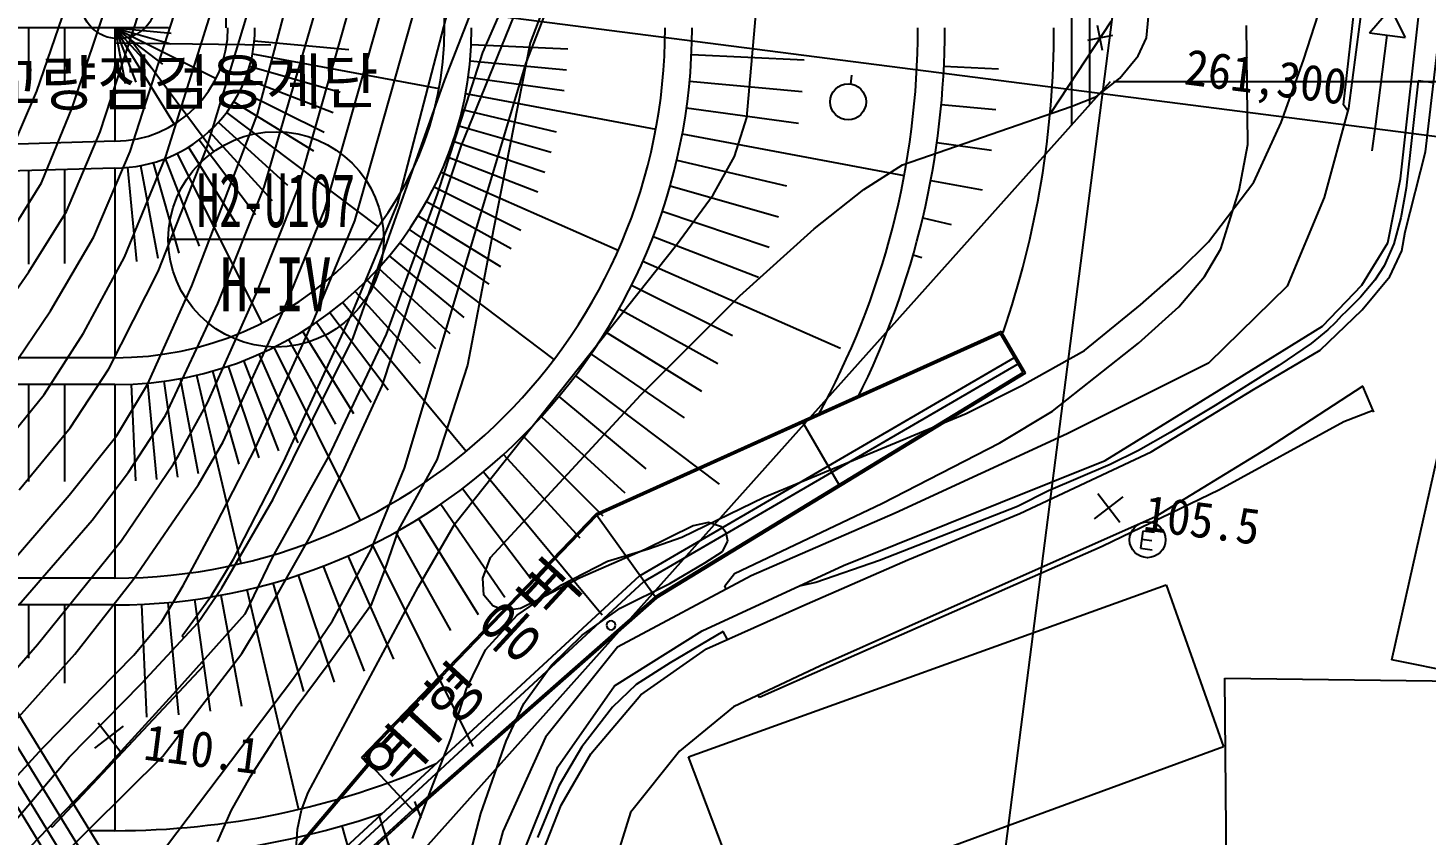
# Model space of a CAD drawing. Header units: millimetres. Extents: x 2406 to 3202, y 1103 to 1810.
# Drawn here: x 3002 to 3079.9, y 1422.8 to 1467.8 of the extents above; entities that cross this region are included whole.
import ezdxf
from ezdxf.enums import TextEntityAlignment as Align
from ezdxf.xclip import XClip

# ---------------------------------------------------------------- set-up
doc = ezdxf.new("R2010")
doc.units = ezdxf.units.MM
doc.header["$LTSCALE"] = 10
doc.header["$MEASUREMENT"] = 0
doc.header["$XCLIPFRAME"] = 2
doc.layers.add('TN-MANH', color=4, linetype='Continuous')
doc.layers.add('TZ-BASE', color=253, linetype='Continuous')
doc.styles.add('HANA', font='GulimChe.ttf')
doc.styles.get("Standard").update_dxf_attribs({"font": 'GulimChe.ttf'})

# ---------------------------------------------------------------- blocks, each defined once
blk = doc.blocks.new('JD-FHFJ6')
at = {"layer": 'TZ-BASE'}
for p, q in [((531.752, -322.532), (599.193, 202.297)), ((280, 26.854), (700, -27.117)), ((515.984, -12.786, 119), (525.915, 17.642, 119)), ((514.438, -11.453, 120), (523.19, 14.955, 120)), ((517.663, -13.883, 118), (526.47, 13.604, 118)), ((519.655, -14.168, 117), (528.233, 13.302, 117)), ((521.955, -13.625, 116), (529.596, 11.68, 116)), ((512.472, -10.531, 121), (519.334, 9.66, 121)), ((570.118, -12.378), (570.118, 7.149)), ((571.118, -11.259), (571.118, 7.296)), ((588.428, -15.412, 103.151), (590.924, 7.08, 103.151)), ((523, 7), (523, -7)), ((535.18, -7), (535.18, 7)), ((552.018, -11.992, 107), (553.503, 5.191, 107)), ((585.25, -11.289, 104), (587.109, 5.316, 104)), ((535.187, -9.895, 151.222), (539.627, 1.528, 151.222)), ((524.76, -11.805, 115), (527.623, -0.929, 115)), ((540.303, -1.488, 110.035), (537.286, -8.37, 110.035)), ((525.129, -15.869, 114), (529.281, -1.582, 114)), ((527.006, -15.992, 113), (531.095, -1.609, 113)), ((528.498, -17.121, 112), (532.708, -2.339, 112)), ((530.183, -17.747, 111), (534.319, -3.089, 111)), ((532.581, -16.758, 110), (536.08, -3.262, 110)), ((536.107, -13.58, 109), (539.792, -4.492, 109)), ((539.725, -8.936, 108), (541.444, -4.503, 108)), ((586.427, -4.484, 105.846), (585.533, -11.475, 105.846)), ((540.931, -5.225, 108.047), (539.938, -7.825, 108.047)), ((574.273, -7.546, 106), (574.439, -5.785, 106)), ((583.01, -8.804, 108.047), (584.057, -5.587, 108.047)), ((586.689, -7.272), (587.872, -5.912)), ((587.872, -5.912), (588.673, -7.527)), ((519.8, -7), (453.071, -7)), ((512, -7), (512, -10.157)), ((514, -7), (514, -10.136)), ((516.8, -7), (519.05, -9.468)), ((516.8, -7), (519.465, -9.013)), ((516.8, -7), (519.92, -7.888)), ((516.8, -7), (519.94, -7.291)), ((516.8, -7), (517.38, -10.1)), ((516.8, -7), (517.972, -10.025)), ((516.8, -7), (516.8, -13.308)), ((516.8, -7), (520.121, -12.363)), ((516.8, -7), (522.446, -9.812)), ((571.826, -8.255), (571.54, -6.87)), ((579.922, -13.501, 105), (579.846, -6.865, 105)), ((524.574, -7.72), (529.838, -8.208)), ((572.375, -7.42), (570.99, -7.706)), ((573.803, -8.545, 106), (574.273, -7.546, 106)), ((586.689, -7.272), (588.673, -7.527)), ((587.043, -12.359), (587.681, -7.399)), ((589.812, -13.907, 110.035), (590.594, -7.232, 110.035)), ((516.777, -7.838), (525.489, -7.937)), ((524.475, -8.435), (534.867, -10.377)), ((537.286, -8.37, 110.035), (534.757, -16.27, 110.035)), ((536.659, -7.918), (542.043, -8.167)), ((539.938, -7.825, 108.047), (537.907, -18.209, 108.047)), ((548.926, -8.485), (555.209, -8.776)), ((572.79, -9.79, 106), (573.803, -8.545, 106)), ((524.31, -9.137), (529.362, -10.574)), ((532.947, -31.532, 108), (539.725, -8.936, 108)), ((536.595, -8.834), (541.962, -9.332)), ((562.991, -9.136), (566.026, -9.276)), ((581.776, -12.275, 108.047), (583.01, -8.804, 108.047)), ((524.08, -9.82), (528.967, -11.713)), ((530.088, -24.267, 151.222), (535.187, -9.895, 151.222)), ((572.243, -10), (530.486, -56.742)), ((572.243, -10), (530.486, -56.742)), ((536.489, -9.747), (541.828, -10.491)), ((548.823, -9.967), (555.086, -10.548)), ((557.843, -9.628, 100.704), (557.78, -10.124, 100.704)), ((571.49, -10.824, 106), (572.79, -9.79, 106)), ((615.027, -10), (572.437, -10)), ((615.027, -10), (572.437, -10)), ((589.4, -9.956, 105), (588.739, -15.925, 105)), ((590.262, -10.067, 105), (589.4, -9.956, 105)), ((510.691, -14.62, 121), (512.472, -10.531, 121)), ((523.789, -10.48), (528.47, -12.811)), ((536.342, -10.653), (546.938, -12.634)), ((570.077, -11.386, 106), (571.49, -10.824, 106)), ((512.731, -15.639, 120), (514.438, -11.453, 120)), ((523.438, -11.11), (527.877, -13.858)), ((536.152, -11.552), (541.399, -12.786)), ((548.652, -11.443), (554.881, -12.312)), ((560.679, -14.627, 106), (570.077, -11.386, 106)), ((562.843, -11.266), (565.883, -11.548)), ((585.533, -11.475, 105.846), (584.178, -16.454, 105.846)), ((585.493, -11.619, 104), (585.25, -11.289, 104)), ((521.099, -21.367, 115), (524.76, -11.805, 115)), ((522.57, -12.26), (526.42, -15.77)), ((523.031, -11.705), (531.468, -18.076)), ((535.921, -12.44), (541.105, -13.915)), ((551.319, -14.168, 107), (552.018, -11.992, 107)), ((580.258, -15.597, 108.047), (581.776, -12.275, 108.047)), ((586.852, -13.846), (587.043, -12.359)), ((514.108, -17.238, 119), (515.984, -12.786, 119)), ((521.505, -13.231), (524.645, -17.389)), ((522.06, -12.77), (525.569, -16.619)), ((548.412, -12.909), (560.778, -15.221)), ((516.8, -13.308), (500, -13.82)), ((515.643, -18.643, 118), (517.663, -13.883, 118)), ((519.222, -20.576, 116), (521.955, -13.625, 116)), ((520.28, -13.989), (524.993, -23.453)), ((520.91, -13.638), (523.655, -18.071)), ((531.705, -26.938, 109), (536.107, -13.58, 109)), ((535.649, -13.318), (540.76, -15.031)), ((562.597, -13.388), (565.632, -13.812)), ((579.437, -16.035, 105), (579.922, -13.501, 105)), ((588.688, -18.358, 110.035), (589.812, -13.907, 110.035)), ((517.349, -19.77, 117), (519.655, -14.168, 117)), ((517.52, -14.774), (518.007, -20.021)), ((518.235, -14.675), (519.2, -19.838)), ((518.937, -14.51), (520.371, -19.55)), ((519.62, -14.28), (521.509, -19.156)), ((535.338, -14.181), (540.364, -16.129)), ((548.106, -14.363), (554.229, -15.803)), ((550.145, -16.303, 107), (551.319, -14.168, 107)), ((558.537, -16, 106), (560.679, -14.627, 106)), ((516.8, -14.808), (500, -15.32)), ((512, -14.954), (512, -20.167)), ((514, -14.893), (514, -20.136)), ((516.8, -14.808), (516.8, -25.38)), ((534.986, -15.03), (544.848, -19.384)), ((562.253, -15.497), (565.112, -16.031)), ((587.713, -18.979, 103.151), (588.428, -15.412, 103.151)), ((511.393, -17.796, 120), (512.731, -15.639, 120)), ((522.548, -22.355, 114), (525.129, -15.869, 114)), ((524.757, -21.655, 113), (527.006, -15.992, 113)), ((534.757, -16.27, 110.035), (531.914, -24.058, 110.035)), ((534.596, -15.861), (539.421, -18.264)), ((547.732, -15.801), (553.782, -17.522)), ((548.092, -19.081, 107), (550.145, -16.303, 107)), ((555.763, -18.204, 106), (558.537, -16, 106)), ((577.719, -18.929, 108.047), (580.258, -15.597, 108.047)), ((578.409, -19.312, 105), (579.437, -16.035, 105)), ((588.739, -15.925, 105), (588.444, -17.583, 105)), ((526.236, -22.682, 112), (528.498, -17.121, 112)), ((530.077, -22.766, 110), (532.581, -16.758, 110)), ((534.168, -16.674), (538.876, -19.296)), ((584.178, -16.454, 105.846), (582.102, -21.388, 105.846)), ((512.019, -20.592, 119), (514.108, -17.238, 119)), ((527.858, -23.368, 111), (530.183, -17.747, 111)), ((533.702, -17.465), (538.285, -20.303)), ((547.293, -17.22), (553.257, -19.219)), ((561.812, -17.587), (563.39, -17.958)), ((588.444, -17.583, 105), (588.048, -19.032, 105)), ((513.232, -22.765, 118), (515.643, -18.643, 118)), ((533.201, -18.235), (537.648, -21.281)), ((537.907, -18.209, 108.047), (536.445, -25.79, 108.047)), ((546.788, -18.618), (552.654, -20.89)), ((551.625, -21.922, 106), (555.763, -18.204, 106)), ((588.498, -19.429, 110.035), (588.688, -18.358, 110.035)), ((532.665, -18.98), (541.267, -25.477)), ((535.745, -34.645, 107), (548.092, -19.081, 107)), ((576.103, -20.52, 108.047), (577.719, -18.929, 108.047)), ((577.507, -20.855, 105), (578.409, -19.312, 105)), ((586.259, -21.341, 103.151), (587.713, -18.979, 103.151)), ((588.048, -19.032, 105), (587.507, -20.253, 105)), ((587.823, -20.845, 110.035), (588.498, -19.429, 110.035)), ((515.061, -24.006, 117), (517.349, -19.77, 117)), ((532.094, -19.7), (536.241, -23.144)), ((546.22, -19.99), (557.231, -24.852)), ((561.275, -19.654), (561.753, -19.79)), ((509.136, -24.743, 119), (512.019, -20.592, 119)), ((516.476, -26, 116), (519.222, -20.576, 116)), ((531.491, -20.393), (535.475, -24.024)), ((573.931, -22.426, 108.047), (576.103, -20.52, 108.047)), ((576.071, -22.537, 105), (577.507, -20.855, 105)), ((586.295, -22.701, 110.035), (587.823, -20.845, 110.035)), ((587.507, -20.253, 105), (586.985, -21.058, 105)), ((518.639, -26.841, 115), (521.099, -21.367, 115)), ((521.978, -27.893, 113), (524.757, -21.655, 113)), ((530.193, -21.691), (533.824, -25.675)), ((530.857, -21.057), (534.669, -24.869)), ((545.588, -21.335), (551.219, -24.139)), ((582.102, -21.388, 105.846), (577.728, -25.68, 105.846)), ((584.082, -23.623, 103.151), (586.259, -21.341, 103.151)), ((586.985, -21.058, 105), (586.2, -22.004, 105)), ((519.634, -28.593, 114), (522.548, -22.355, 114)), ((529.5, -22.294), (536.387, -30.588)), ((546.11, -27.456, 106), (551.625, -21.922, 106)), ((570.821, -24.985, 108.047), (573.931, -22.426, 108.047)), ((573.83, -24.565, 105), (576.071, -22.537, 105)), ((586.2, -22.004, 105), (585.399, -22.808, 105)), ((587.934, -42.215, 110.97), (592.35, -22.508, 110.97)), ((510.949, -26.152, 118), (513.232, -22.765, 118)), ((522.838, -30.063, 112), (526.236, -22.682, 112)), ((526.204, -31.201, 110), (530.077, -22.766, 110)), ((528.78, -22.865), (532.029, -27.166)), ((544.896, -22.649), (550.391, -25.71)), ((583.946, -24.962, 110.035), (586.295, -22.701, 110.035)), ((585.15, -23.025, 105), (584.793, -23.415, 105)), ((585.399, -22.808, 105), (585.15, -23.025, 105)), ((512.867, -27.426, 117), (515.061, -24.006, 117)), ((524.657, -30.363, 111), (527.858, -23.368, 111)), ((527.265, -23.902), (530.103, -28.485)), ((528.035, -23.401), (531.081, -27.848)), ((531.914, -24.058, 110.035), (528.72, -30.852, 110.035)), ((566.187, -23.917), (543.593, -34.09)), ((566.146, -24.045), (543.652, -34.173)), ((544.143, -23.93), (549.491, -27.241)), ((567.405, -26.205), (566.146, -24.045)), ((567.541, -26.239), (566.187, -23.917)), ((579.201, -26.657, 103.151), (584.082, -23.623, 103.151)), ((584.369, -23.818, 105), (583.441, -24.585, 105)), ((584.793, -23.415, 105), (584.369, -23.818, 105)), ((525.633, -33.271, 151.222), (530.088, -24.267, 151.222)), ((525.661, -24.796), (530.466, -34.446)), ((526.474, -24.368), (529.096, -29.076)), ((569.04, -28.365, 105), (573.83, -24.565, 105)), ((583.441, -24.585, 105), (581.652, -25.814, 105)), ((516.8, -25.38), (498.774, -25.38)), ((523.981, -25.538), (525.929, -30.564)), ((524.83, -25.186), (527.007, -30.117)), ((543.332, -25.175), (548.521, -28.729)), ((567.322, -26.925, 108.047), (570.821, -24.985, 108.047)), ((577.728, -25.68, 105.846), (569.848, -29.628, 105.846)), ((580.229, -27.158, 110.035), (583.946, -24.962, 110.035)), ((514.317, -29.296, 116), (516.476, -26, 116)), ((521.352, -26.352), (523.82, -36.846)), ((522.24, -26.121), (523.715, -31.305)), ((523.118, -25.849), (524.831, -30.96)), ((536.445, -25.79, 108.047), (534.738, -31.069, 108.047)), ((542.464, -26.381), (550.467, -32.424)), ((567.405, -26.205), (546.911, -38.705)), ((567.541, -26.239), (546.971, -38.785)), ((581.652, -25.814, 105), (578.104, -28.046, 105)), ((499.21, -27.225), (519.341, -60.058)), ((500, -26.6), (519.866, -59.001)), ((516.8, -26.88), (500.172, -26.88)), ((512, -26.88), (512, -32.27)), ((514, -26.88), (514, -32.27)), ((516.8, -26.88), (516.8, -37.66)), ((516.917, -29.719, 115), (518.639, -26.841, 115)), ((517.718, -26.859), (517.967, -32.243)), ((518.634, -26.795), (519.132, -32.162)), ((519.547, -26.689), (520.291, -32.028)), ((520.453, -26.542), (521.443, -31.84)), ((529.605, -31.533, 109), (531.705, -26.938, 109)), ((564.237, -28.491, 108.047), (567.322, -26.925, 108.047)), ((571.974, -31.101, 103.151), (579.201, -26.657, 103.151)), ((574.528, -30.631, 110.035), (580.229, -27.158, 110.035)), ((586.316, -26.962, 108.013), (580.992, -30.441, 108.013)), ((586.94, -28.414, 108.013), (586.316, -26.962, 108.013)), ((498.42, -27.849), (518.816, -61.115)), ((510.179, -30.741, 117), (512.867, -27.426, 117)), ((520.361, -30.821, 113), (521.978, -27.893, 113)), ((537.729, -36.52, 106), (546.11, -27.456, 106)), ((541.542, -27.545), (546.381, -31.564)), ((517.566, -31.764, 114), (519.634, -28.593, 114)), ((540.567, -28.666), (545.215, -32.904)), ((552.968, -33.144, 108.047), (564.237, -28.491, 108.047)), ((566.105, -30.114, 105), (569.04, -28.365, 105)), ((578.104, -28.046, 105), (575.594, -29.553, 105)), ((586.896, -28.312, 106), (585.256, -28.952, 106)), ((511.487, -32.75, 116), (514.317, -29.296, 116)), ((557.158, -32.455), (555.144, -28.999)), ((575.594, -29.553, 105), (573.834, -30.557, 105)), ((585.256, -28.952, 106), (578.339, -32.737, 106)), ((514.267, -33.046, 115), (516.917, -29.719, 115)), ((521.467, -32.436, 112), (522.838, -30.063, 112)), ((522.447, -34.655, 111), (524.657, -30.363, 111)), ((539.541, -29.741), (543.988, -34.188)), ((559.528, -33.513, 105), (566.105, -30.114, 105)), ((569.848, -29.628, 105.846), (560.267, -34.048, 105.846)), ((520.072, -31.3, 113), (520.361, -30.821, 113)), ((528.72, -30.852, 110.035), (525.575, -36.514, 110.035)), ((534.738, -31.069, 108.047), (532.615, -34.949, 108.047)), ((538.466, -30.767), (542.704, -35.415)), ((557.389, -36.963, 103.151), (571.974, -31.101, 103.151)), ((567.223, -34.058, 110.035), (574.528, -30.631, 110.035)), ((573.834, -30.557, 105), (572.248, -31.325, 105)), ((580.992, -30.441, 108.013), (574.74, -34.264, 108.013)), ((515.549, -34.425, 114), (517.566, -31.764, 114)), ((517.185, -35.574, 113), (520.072, -31.3, 113)), ((523.414, -36.612, 110), (526.204, -31.201, 110)), ((527.796, -35.159, 109), (529.605, -31.533, 109)), ((531.082, -36.074, 108), (532.947, -31.532, 108)), ((537.345, -31.742), (543.96, -39.708)), ((572.248, -31.325, 105), (568.819, -32.806, 105)), ((517.848, -37.724, 112), (521.467, -32.436, 112)), ((536.181, -32.664), (539.971, -37.684)), ((507.874, -40.465, 115), (514.267, -33.046, 115)), ((522.773, -38.197, 151.222), (525.633, -33.271, 151.222)), ((548.4, -35.371, 108.047), (552.968, -33.144, 108.047)), ((568.819, -32.806, 105), (567.097, -33.676, 105)), ((571.386, -34.356, 105.524), (572.969, -33.134, 105.524)), ((571.566, -32.954, 105.524), (572.789, -34.536, 105.524)), ((578.339, -32.737, 106), (571.797, -35.9, 106)), ((530.543, -47.659), (543.593, -34.09)), ((530.68, -47.661), (543.652, -34.173)), ((534.975, -33.532), (538.529, -38.721)), ((546.911, -38.705), (543.652, -34.173)), ((551.316, -37.411, 105), (559.528, -33.513, 105)), ((560.267, -34.048, 105.846), (552.249, -37.53, 105.846)), ((567.097, -33.676, 105), (559.399, -36.689, 105)), ((560.979, -36.652, 110.035), (567.223, -34.058, 110.035)), ((574.74, -34.264, 108.013), (567.75, -37.359, 108.013)), ((511.466, -39.157, 114), (515.549, -34.425, 114)), ((520.619, -38.08, 111), (522.447, -34.655, 111)), ((532.615, -34.949, 108.047), (531.836, -37.226, 108.047)), ((533.708, -38.171, 107), (535.745, -34.645, 107)), ((533.73, -34.343), (537.041, -39.691)), ((549.019, -34.75, 106), (546.348, -36.073, 106)), ((549.878, -34.557, 106), (549.019, -34.75, 106)), ((550.604, -34.802, 106), (549.878, -34.557, 106)), ((550.864, -35.138, 106), (550.604, -34.802, 106)), ((574.06, -35.037, 106.364), (573.937, -35.992, 106.364)), ((574.719, -35.122, 106.364), (574.06, -35.037, 106.364)), ((514.842, -38.464, 113), (517.185, -35.574, 113)), ((525.844, -38.598, 109), (527.796, -35.159, 109)), ((531.135, -35.788), (536.742, -47.05)), ((532.449, -35.096), (535.51, -40.591)), ((546.542, -36.025, 108.047), (548.4, -35.371, 108.047)), ((550.655, -36.172, 106), (550.955, -35.605, 106)), ((550.955, -35.605, 106), (550.864, -35.138, 106)), ((574.575, -35.589, 106.364), (573.998, -35.515, 106.364)), ((525.575, -36.514, 110.035), (524.045, -39.667, 110.035)), ((528.933, -40.041, 108), (531.082, -36.074, 108)), ((529.79, -36.42), (532.331, -42.174)), ((537.311, -37.674, 106), (537.729, -36.52, 106)), ((546.348, -36.073, 106), (542.735, -37.654, 106)), ((544.242, -36.714, 108.047), (546.542, -36.025, 108.047)), ((549.665, -36.802, 106), (550.655, -36.172, 106)), ((571.797, -35.9, 106), (556.746, -42.53, 106)), ((573.937, -35.992, 106.364), (574.596, -36.077, 106.364)), ((522.19, -38.638, 110), (523.414, -36.612, 110)), ((528.418, -36.988), (530.69, -42.854)), ((531.836, -37.226, 108.047), (531.067, -39.195, 108.047)), ((541.684, -38.036, 108.047), (544.242, -36.714, 108.047)), ((547.722, -37.954, 106), (549.665, -36.802, 106)), ((549.519, -40.604, 103.151), (557.389, -36.963, 103.151)), ((555.073, -39.222, 110.035), (560.979, -36.652, 110.035)), ((559.399, -36.689, 105), (555.85, -37.916, 105)), ((567.75, -37.359, 108.013), (561.026, -40.366, 108.013)), ((516.8, -37.66), (506.781, -37.66)), ((514.587, -41.905, 112), (517.848, -37.724, 112)), ((519.422, -40.085, 111), (520.619, -38.08, 111)), ((525.601, -37.932), (527.322, -43.982)), ((527.02, -37.493), (529.019, -43.457)), ((537.363, -38.604, 106), (537.311, -37.674, 106)), ((539.223, -39.726, 108.047), (541.684, -38.036, 108.047)), ((542.735, -37.654, 106), (540.382, -38.867, 106)), ((552.249, -37.53, 105.846), (544.815, -41.512, 105.846)), ((544.965, -39.337, 106), (547.722, -37.954, 106)), ((548.763, -47.618, 109.593), (575.372, -38.034, 109.593)), ((550.781, -38.084, 105), (551.316, -37.411, 105)), ((550.855, -38.277, 105), (550.781, -38.084, 105)), ((555.85, -37.916, 105), (554.921, -38.105, 105)), ((575.372, -38.034, 109.593), (578.556, -47.063, 109.593)), ((512.498, -41.355, 113), (514.842, -38.464, 113)), ((520.559, -40.888, 110), (522.19, -38.638, 110)), ((521.243, -38.852), (522.112, -45.081)), ((521.456, -40.139, 151.222), (522.773, -38.197, 151.222)), ((522.709, -38.612), (523.865, -44.795)), ((523.874, -41.863, 109), (525.844, -38.598, 109)), ((524.163, -38.306), (527.043, -50.552)), ((527.584, -49.604, 107), (533.708, -38.171, 107)), ((546.911, -38.705), (533.394, -50.599)), ((546.971, -38.785), (533.462, -50.673)), ((537.863, -39.2, 106), (537.363, -38.604, 106)), ((540.382, -38.867, 106), (539.411, -39.348, 106)), ((516.8, -39.16), (507.701, -39.16)), ((512, -39.16), (512, -42.132)), ((514, -39.16), (514, -43.514)), ((516.8, -39.16), (516.8, -51.74)), ((518.285, -39.126), (518.576, -45.409)), ((519.767, -39.023), (520.348, -45.286)), ((524.045, -39.667, 110.035), (520.216, -43.952, 110.035)), ((531.067, -39.195, 108.047), (528.694, -42.48, 108.047)), ((538.309, -39.398, 106), (537.863, -39.2, 106)), ((538.87, -39.43, 106), (538.309, -39.398, 106)), ((539.411, -39.348, 106), (538.87, -39.43, 106)), ((542.833, -40.847, 106), (544.965, -39.337, 106)), ((549.767, -41.608, 110.035), (555.073, -39.222, 110.035)), ((517.868, -41.951, 111), (519.422, -40.085, 111)), ((518.275, -43.555, 151.222), (521.456, -40.139, 151.222)), ((526.764, -43.243, 108), (528.933, -40.041, 108)), ((537.463, -41.668, 108.047), (539.223, -39.726, 108.047)), ((561.026, -40.366, 108.013), (556.114, -42.551, 108.013)), ((520.647, -41.007, 110), (520.559, -40.888, 110)), ((541.126, -42.506, 106), (542.833, -40.847, 106)), ((544.641, -43.673, 103.151), (549.519, -40.604, 103.151)), ((550.687, -40.645, 106), (547.735, -42.387, 106)), ((550.93, -41.085, 106), (550.687, -40.645, 106)), ((508.973, -45.407, 113), (512.498, -41.355, 113)), ((508.998, -48.132, 112), (514.587, -41.905, 112)), ((512.791, -47.118, 111), (517.868, -41.951, 111)), ((519.475, -47.577, 109), (523.874, -41.863, 109)), ((536.402, -43.831, 108.047), (537.463, -41.668, 108.047)), ((544.815, -41.512, 105.846), (540.804, -46.526, 105.846)), ((546.112, -44.174, 110.035), (549.767, -41.608, 110.035)), ((513.327, -51.545, 110), (521.781, -42.522, 110)), ((521.781, -42.522, 110), (521.65, -42.347, 110)), ((528.694, -42.48, 108.047), (526.9, -44.868, 108.047)), ((539.598, -44.644, 106), (541.126, -42.506, 106)), ((547.735, -42.387, 106), (545.838, -43.583, 106)), ((556.114, -42.551, 108.013), (551.277, -44.833, 108.013)), ((556.746, -42.53, 106), (552.716, -44.315, 106)), ((596.281, -43.891, 110.97), (587.934, -42.215, 110.97)), ((514.26, -47.649, 151.222), (518.275, -43.555, 151.222)), ((519.109, -53.37, 108), (526.764, -43.243, 108)), ((545.838, -43.583, 106), (544.538, -44.855, 106)), ((578.636, -43.238, 110.256), (594.019, -43.437, 110.256)), ((578.733, -54.244, 110.256), (578.636, -43.238, 110.256)), ((520.216, -43.952, 110.035), (516.003, -48.571, 110.035)), ((535.526, -46.626, 108.047), (536.402, -43.831, 108.047)), ((541.476, -48.179, 103.151), (544.641, -43.673, 103.151)), ((543.33, -47.456, 110.035), (546.112, -44.174, 110.035)), ((552.716, -44.315, 106), (552.645, -44.187, 106)), ((526.9, -44.868, 108.047), (525.584, -46.811, 108.047)), ((538.614, -46.756, 106), (539.598, -44.644, 106)), ((544.538, -44.855, 106), (542.815, -47.058, 106)), ((551.277, -44.833, 108.013), (548.263, -47.316, 108.013)), ((515.7, -47.133, 110.148), (517.283, -45.911, 110.148)), ((515.881, -45.73, 110.148), (517.103, -47.313, 110.148)), ((534.416, -49.472, 108.047), (535.526, -46.626, 108.047)), ((540.804, -46.526, 105.846), (538.413, -51.791, 105.846)), ((502.193, -58.709, 111), (512.791, -47.118, 111)), ((525.584, -46.811, 108.047), (524.304, -48.785, 108.047)), ((537.197, -50.787, 106), (538.614, -46.756, 106)), ((542.815, -47.058, 106), (541.549, -49.243, 106)), ((541.674, -50.311, 110.035), (543.33, -47.456, 110.035)), ((548.263, -47.316, 108.013), (545.526, -50.732, 108.013)), ((578.556, -47.063, 109.593), (552.193, -56.73, 109.593)), ((510.602, -51.954, 151.222), (514.26, -47.649, 151.222)), ((513.436, -53.581, 109), (519.475, -47.577, 109)), ((525.657, -54.16), (530.878, -48.022)), ((525.79, -54.157), (531.011, -48.019)), ((530.543, -47.659), (530.878, -48.022)), ((530.68, -47.661), (533.462, -50.673)), ((538.989, -54.406, 103.151), (541.476, -48.179, 103.151)), ((552.193, -56.73, 109.593), (548.763, -47.618, 109.593)), ((516.003, -48.571, 110.035), (512.12, -52.621, 110.035)), ((524.304, -48.785, 108.047), (523.285, -50.602, 108.047)), ((527.203, -50.602, 107), (527.584, -49.604, 107)), ((533.396, -52.176, 108.047), (534.416, -49.472, 108.047)), ((541.549, -49.243, 106), (540.346, -52.119, 106)), ((523.285, -50.602, 108.047), (522.5, -52.367, 108.047)), ((526.988, -51.652, 107), (527.203, -50.602, 107)), ((533.386, -50.59), (527.486, -55.993)), ((533.504, -50.118), (533.854, -51.021)), ((540.449, -53.441, 110.035), (541.674, -50.311, 110.035)), ((533.007, -51.073), (527.481, -56.134)), ((533.454, -50.664), (527.554, -56.067)), ((531.495, -50.843), (532.182, -52.893)), ((535.992, -55.426, 106), (537.197, -50.787, 106)), ((545.526, -50.732, 108.013), (544.404, -54.329, 108.013)), ((513.217, -51.477, 110), (513.327, -51.545, 110)), ((516.8, -51.74), (515.414, -51.74)), ((526.895, -52.997, 107), (526.988, -51.652, 107)), ((529.454, -51.475), (530.156, -53.943)), ((538.413, -51.791, 105.846), (536.796, -57.814, 105.846))]:
    blk.add_line(p, q, dxfattribs=at)
at = {"layer": 'TZ-BASE', "ltscale": 0.2}
for p, q in [((572.298, -6.628), (568.936, -11.74)), ((518.342, -61.827), (497.819, -28.184))]:
    blk.add_line(p, q, dxfattribs=at)
at = {"layer": 'TZ-BASE', "ltscale": 1.5}
for p, q in [((546.061, -37.522), (566.917, -25.367)), ((546.283, -37.855), (567.118, -25.713)), ((526.828, -55.281), (546.058, -37.519)), ((527.1, -55.575), (546.283, -37.855))]:
    blk.add_line(p, q, dxfattribs=at)
at = {"layer": 'TZ-BASE'}
for centre in [(557.652, -11.116, 100.704), (574.332, -35.524, 106.364)]:
    blk.add_circle(centre, 1, dxfattribs=at)
for centre, radius, start, end in [((516.8, -7), 30.66, 270, 0), ((516.8, -7), 32.16, 270, 0), ((516.8, -7), 18.38, 270, 0), ((516.8, -7), 19.88, 270, 0), ((516.8, -7), 6.308, 270, 0), ((516.8, -7), 7.808, 270, 0), ((516.8, -7), 44.74, 331.08901, 0), ((516.8, -7), 46.24, 333.50201, 0), ((516.8, -7), 52.318, 341.05852, 0), ((544.448, -40.288), 0.25, 359.7997, 179.7997), ((544.448, -40.288), 0.25, 179.7997, 359.7997), ((516.8, -7), 44.74, 270, 293.60332), ((516.8, -7), 46.24, 270, 288.81458)]:
    blk.add_arc(centre, radius, start, end, dxfattribs=at)
at = {"layer": 'TZ-BASE', "style": 'HANA'}
for s, height, rotation, p in [('교량점검용계단', 2.5, 0.39655, (509.549, -11.361)), ('261,300', 2, 352.67756, (576.313, -10.13)), ('105.5', 2, 352.67756, (574.034, -34.992, 105.524)), ('역T형 옹벽', 2.5, 47.39487, (532.279, -49.644)), ('110.1', 2, 352.67756, (518.348, -47.769, 110.148))]:
    blk.add_text(s, height=height, rotation=rotation, dxfattribs=at).set_placement(p)

msp = doc.modelspace()

# ---------------------------------------------------------------- linework, layer by layer
at = {"layer": 'TN-MANH'}
msp.add_circle((3007.062, 1469.298), 2.1, dxfattribs=at)
at = {"layer": 'TZ-BASE'}
for p, q in [((3007.639, 1467.279), (3012.367, 1460.905)), ((3021.839, 1456.012), (3009.839, 1456.012))]:
    msp.add_line(p, q, dxfattribs=at)
msp.add_circle((3015.839, 1456.012), 6, dxfattribs=at)

# ---------------------------------------------------------------- block references
ref = msp.add_blockref('JD-FHFJ6', (2490.052, 1474.798), dxfattribs=at)
XClip(ref).set_block_clipping_path([(-0.0000000004, -75), (700.0000000006, 75.0000000039)])

# ---------------------------------------------------------------- texts
for s, width, p in [('H2-U107', 0.65, (3015.829, 1458.172)), ('H-IV', 0.8, (3015.83, 1453.512))]:
    msp.add_text(s, height=3, dxfattribs=dict(at, width=width)).set_placement(p, align=Align.MIDDLE)

doc.saveas('drawing.dxf')
